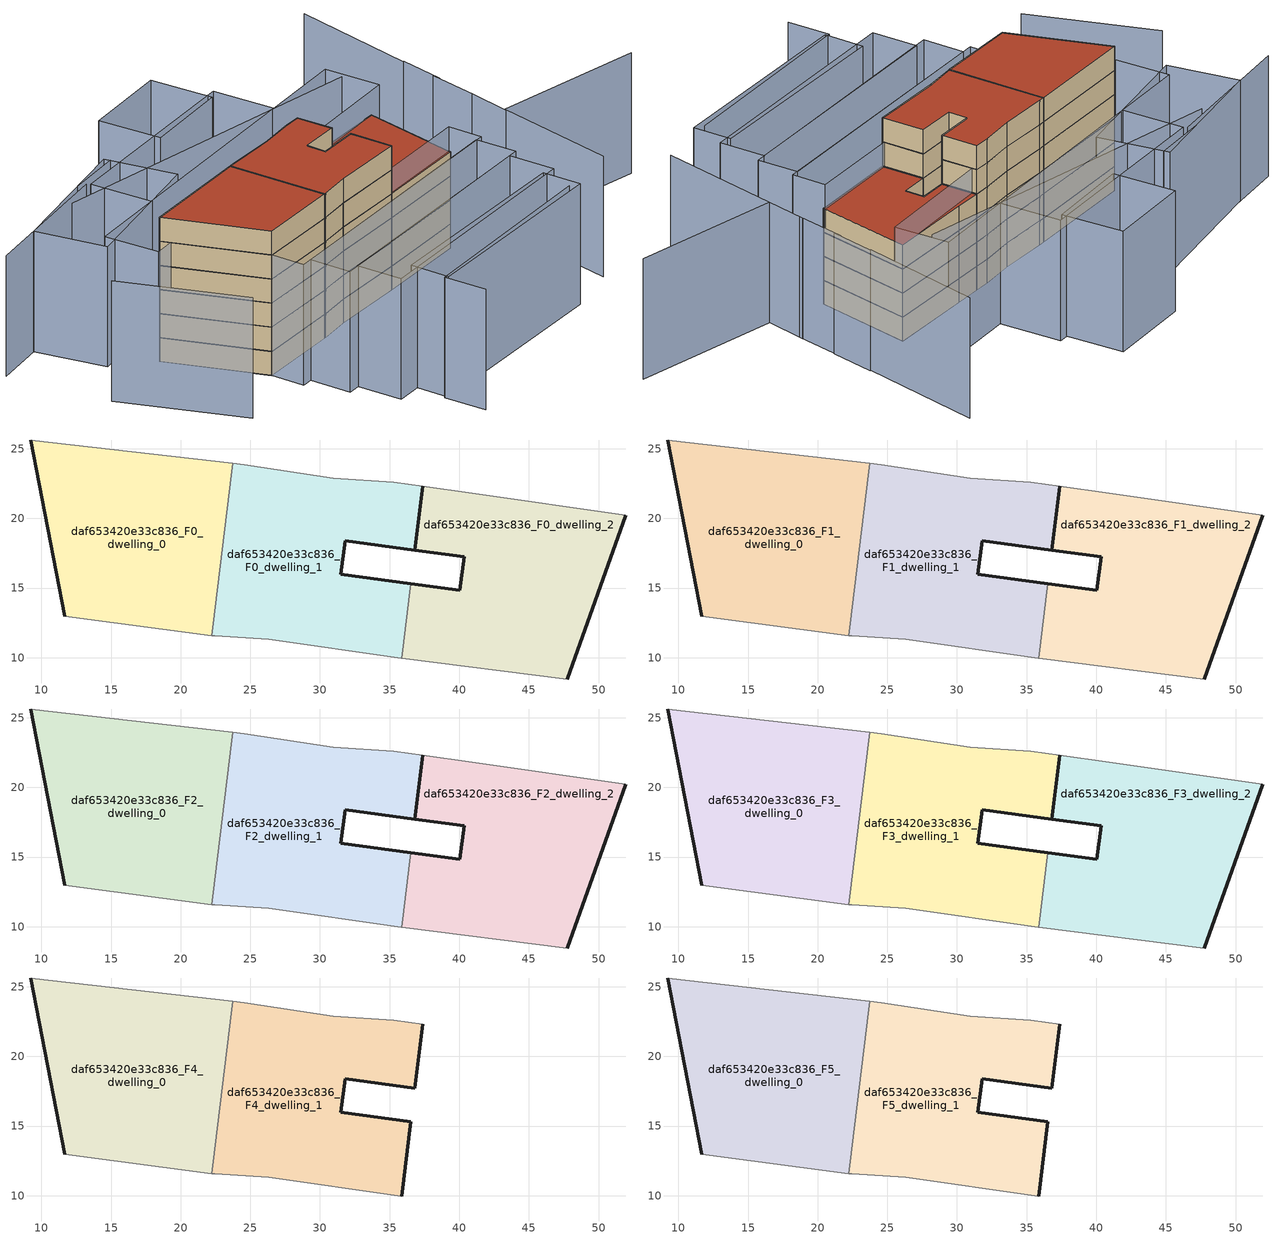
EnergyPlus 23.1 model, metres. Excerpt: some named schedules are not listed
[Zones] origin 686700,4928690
daf653420e33c836_F0_dwelling_0
 floor ground (EU_floor_Construction): 22.24,11.59 23.75,23.95 9.23,25.63 11.68,12.98 z0
 wall outside (EU_wall_Construction): 11.68,12.98 9.23,25.63 z0:3
 wall adiabatic (EU_wall_Construction): 9.23,25.63 23.75,23.95 / 22.24,11.59 11.68,12.98 z0:3
 wall to daf653420e33c836_F0_dwelling_1 (EU_wall_Construction): 23.75,23.95 22.24,11.59 z0:3
daf653420e33c836_F0_dwelling_1
 floor ground (EU_floor_Construction): 35.86,9.96 36.51,15.33 31.49,16 31.83,18.4 36.81,17.73 37.36,22.3 35.29,22.59 30.96,22.9 24.56,23.85 23.75,23.95 22.24,11.59 22.46,11.56 26.34,11.34 35.85,9.96 z0
 wall outside (EU_wall_Construction): 37.36,22.3 36.81,17.73 31.83,18.4 31.49,16 36.51,15.33 z0:3
 wall adiabatic (EU_wall_Construction): 35.86,9.96 35.85,9.96 26.34,11.34 22.46,11.56 22.24,11.59 / 23.75,23.95 24.56,23.85 30.96,22.9 35.29,22.59 37.36,22.3 z0:3
 wall to daf653420e33c836_F0_dwelling_2 (EU_wall_Construction): 36.51,15.33 35.86,9.96 z0:3
daf653420e33c836_F0_dwelling_2
 floor ground (EU_floor_Construction): 47.76,8.47 51.96,20.23 40.92,21.79 37.36,22.3 36.81,17.73 40.36,17.25 40.04,14.85 36.51,15.33 35.86,9.96 z0
 wall outside (EU_wall_Construction): 36.51,15.33 40.04,14.85 40.36,17.25 36.81,17.73 37.36,22.3 / 51.96,20.23 47.76,8.47 z0:3
 wall adiabatic (EU_wall_Construction): 47.76,8.47 35.86,9.96 / 37.36,22.3 40.92,21.79 51.96,20.23 z0:3
daf653420e33c836_F1_dwelling_0
 floor to daf653420e33c836_F0_dwelling_0 (EU_floor_Construction): 22.24,11.59 23.75,23.95 9.23,25.63 11.68,12.98 z3
 wall outside (EU_wall_Construction): 11.68,12.98 9.23,25.63 z3:6
 wall adiabatic (EU_wall_Construction): 9.23,25.63 23.75,23.95 / 22.24,11.59 11.68,12.98 z3:6
 wall to daf653420e33c836_F1_dwelling_1 (EU_wall_Construction): 23.75,23.95 22.24,11.59 z3:6
daf653420e33c836_F1_dwelling_1
 floor to daf653420e33c836_F0_dwelling_1 (EU_floor_Construction): 35.86,9.96 36.51,15.33 31.49,16 31.83,18.4 36.81,17.73 37.36,22.3 35.29,22.59 30.96,22.9 24.56,23.85 23.75,23.95 22.24,11.59 22.46,11.56 26.34,11.34 35.85,9.96 z3
 wall outside (EU_wall_Construction): 37.36,22.3 36.81,17.73 31.83,18.4 31.49,16 36.51,15.33 z3:6
 wall adiabatic (EU_wall_Construction): 35.86,9.96 35.85,9.96 26.34,11.34 22.46,11.56 22.24,11.59 / 23.75,23.95 24.56,23.85 30.96,22.9 35.29,22.59 37.36,22.3 z3:6
 wall to daf653420e33c836_F1_dwelling_2 (EU_wall_Construction): 36.51,15.33 35.86,9.96 z3:6
daf653420e33c836_F1_dwelling_2
 floor to daf653420e33c836_F0_dwelling_2 (EU_floor_Construction): 47.76,8.47 51.96,20.23 40.92,21.79 37.36,22.3 36.81,17.73 40.36,17.25 40.04,14.85 36.51,15.33 35.86,9.96 z3
 wall outside (EU_wall_Construction): 36.51,15.33 40.04,14.85 40.36,17.25 36.81,17.73 37.36,22.3 / 51.96,20.23 47.76,8.47 z3:6
 wall adiabatic (EU_wall_Construction): 47.76,8.47 35.86,9.96 / 37.36,22.3 40.92,21.79 51.96,20.23 z3:6
daf653420e33c836_F2_dwelling_0
 floor to daf653420e33c836_F1_dwelling_0 (EU_floor_Construction): 22.24,11.59 23.75,23.95 9.23,25.63 11.68,12.98 z6
 wall outside (EU_wall_Construction): 11.68,12.98 9.23,25.63 z6:9
 wall adiabatic (EU_wall_Construction): 9.23,25.63 23.75,23.95 / 22.24,11.59 11.68,12.98 z6:9
 wall to daf653420e33c836_F2_dwelling_1 (EU_wall_Construction): 23.75,23.95 22.24,11.59 z6:9
daf653420e33c836_F2_dwelling_1
 floor to daf653420e33c836_F1_dwelling_1 (EU_floor_Construction): 35.86,9.96 36.51,15.33 31.49,16 31.83,18.4 36.81,17.73 37.36,22.3 35.29,22.59 30.96,22.9 24.56,23.85 23.75,23.95 22.24,11.59 22.46,11.56 26.34,11.34 35.85,9.96 z6
 wall outside (EU_wall_Construction): 37.36,22.3 36.81,17.73 31.83,18.4 31.49,16 36.51,15.33 z6:9
 wall adiabatic (EU_wall_Construction): 35.86,9.96 35.85,9.96 26.34,11.34 22.46,11.56 22.24,11.59 / 23.75,23.95 24.56,23.85 30.96,22.9 35.29,22.59 37.36,22.3 z6:9
 wall to daf653420e33c836_F2_dwelling_2 (EU_wall_Construction): 36.51,15.33 35.86,9.96 z6:9
daf653420e33c836_F2_dwelling_2
 floor to daf653420e33c836_F1_dwelling_2 (EU_floor_Construction): 47.76,8.47 51.96,20.23 40.92,21.79 37.36,22.3 36.81,17.73 40.36,17.25 40.04,14.85 36.51,15.33 35.86,9.96 z6
 wall outside (EU_wall_Construction): 36.51,15.33 40.04,14.85 40.36,17.25 36.81,17.73 37.36,22.3 / 51.96,20.23 47.76,8.47 z6:9
 wall adiabatic (EU_wall_Construction): 47.76,8.47 35.86,9.96 / 37.36,22.3 40.92,21.79 51.96,20.23 z6:9
daf653420e33c836_F3_dwelling_0
 floor to daf653420e33c836_F2_dwelling_0 (EU_floor_Construction): 22.24,11.59 23.75,23.95 9.23,25.63 11.68,12.98 z9
 wall outside (EU_wall_Construction): 11.68,12.98 9.23,25.63 z9:12
 wall adiabatic (EU_wall_Construction): 9.23,25.63 23.75,23.95 / 22.24,11.59 11.68,12.98 z9:12
 wall to daf653420e33c836_F3_dwelling_1 (EU_wall_Construction): 23.75,23.95 22.24,11.59 z9:12
daf653420e33c836_F3_dwelling_1
 floor to daf653420e33c836_F2_dwelling_1 (EU_floor_Construction): 35.86,9.96 36.51,15.33 31.49,16 31.83,18.4 36.81,17.73 37.36,22.3 35.29,22.59 30.96,22.9 24.56,23.85 23.75,23.95 22.24,11.59 22.46,11.56 26.34,11.34 35.85,9.96 z9
 wall outside (EU_wall_Construction): 37.36,22.3 36.81,17.73 31.83,18.4 31.49,16 36.51,15.33 z9:12
 wall adiabatic (EU_wall_Construction): 35.86,9.96 35.85,9.96 26.34,11.34 22.46,11.56 22.24,11.59 / 23.75,23.95 24.56,23.85 30.96,22.9 35.29,22.59 37.36,22.3 z9:12
 wall to daf653420e33c836_F3_dwelling_2 (EU_wall_Construction): 36.51,15.33 35.86,9.96 z9:12
daf653420e33c836_F3_dwelling_2
 floor to daf653420e33c836_F2_dwelling_2 (EU_floor_Construction): 47.76,8.47 51.96,20.23 40.92,21.79 37.36,22.3 36.81,17.73 40.36,17.25 40.04,14.85 36.51,15.33 35.86,9.96 z9
 wall outside (EU_wall_Construction): 36.51,15.33 40.04,14.85 40.36,17.25 36.81,17.73 37.36,22.3 / 51.96,20.23 47.76,8.47 z9:12
 wall adiabatic (EU_wall_Construction): 47.76,8.47 35.86,9.96 / 37.36,22.3 40.92,21.79 51.96,20.23 z9:12
 roof outside (EU_roof_Construction): 51.96,20.23 47.76,8.47 35.86,9.96 36.51,15.33 40.04,14.85 40.36,17.25 36.81,17.73 37.36,22.3 40.92,21.79 z12
daf653420e33c836_F4_dwelling_0
 floor to daf653420e33c836_F3_dwelling_0 (EU_floor_Construction): 22.24,11.59 23.75,23.95 9.23,25.63 11.68,12.98 z12
 wall outside (EU_wall_Construction): 11.68,12.98 9.23,25.63 z12:15
 wall adiabatic (EU_wall_Construction): 9.23,25.63 23.75,23.95 / 22.24,11.59 11.68,12.98 z12:15
 wall to daf653420e33c836_F4_dwelling_1 (EU_wall_Construction): 23.75,23.95 22.24,11.59 z12:15
daf653420e33c836_F4_dwelling_1
 floor to daf653420e33c836_F3_dwelling_1 (EU_floor_Construction): 35.86,9.96 36.51,15.33 31.49,16 31.83,18.4 36.81,17.73 37.36,22.3 35.29,22.59 30.96,22.9 24.56,23.85 23.75,23.95 22.24,11.59 22.46,11.56 26.34,11.34 35.85,9.96 z12
 wall outside (EU_wall_Construction): 37.36,22.3 36.81,17.73 31.83,18.4 31.49,16 36.51,15.33 35.86,9.96 z12:15
 wall adiabatic (EU_wall_Construction): 35.86,9.96 35.85,9.96 26.34,11.34 22.46,11.56 22.24,11.59 / 23.75,23.95 24.56,23.85 30.96,22.9 35.29,22.59 37.36,22.3 z12:15
daf653420e33c836_F5_dwelling_0
 floor to daf653420e33c836_F4_dwelling_0 (EU_floor_Construction): 22.24,11.59 23.75,23.95 9.23,25.63 11.68,12.98 z15
 wall outside (EU_wall_Construction): 11.68,12.98 9.23,25.63 z15:18
 wall adiabatic (EU_wall_Construction): 9.23,25.63 23.75,23.95 / 22.24,11.59 11.68,12.98 z15:18
 wall to daf653420e33c836_F5_dwelling_1 (EU_wall_Construction): 23.75,23.95 22.24,11.59 z15:18
 roof outside (EU_roof_Construction): 23.75,23.95 22.24,11.59 11.68,12.98 9.23,25.63 z18
daf653420e33c836_F5_dwelling_1
 floor to daf653420e33c836_F4_dwelling_1 (EU_floor_Construction): 35.86,9.96 36.51,15.33 31.49,16 31.83,18.4 36.81,17.73 37.36,22.3 35.29,22.59 30.96,22.9 24.56,23.85 23.75,23.95 22.24,11.59 22.46,11.56 26.34,11.34 35.85,9.96 z15
 wall outside (EU_wall_Construction): 37.36,22.3 36.81,17.73 31.83,18.4 31.49,16 36.51,15.33 35.86,9.96 z15:18
 wall adiabatic (EU_wall_Construction): 35.86,9.96 35.85,9.96 26.34,11.34 22.46,11.56 22.24,11.59 / 23.75,23.95 24.56,23.85 30.96,22.9 35.29,22.59 37.36,22.3 z15:18
 roof outside (EU_roof_Construction): 37.36,22.3 36.81,17.73 31.83,18.4 31.49,16 36.51,15.33 35.86,9.96 35.85,9.96 26.34,11.34 22.46,11.56 22.24,11.59 23.75,23.95 24.56,23.85 30.96,22.9 35.29,22.59 z18
shading: 14.65,-11.82 15.24,-6.51 / 15.24,-6.51 40.9,-9.39 / 48.88,-9.72 54.3,5.01 / 54.3,5.01 72.51,-1.69 / 54.19,4.85 56.12,9.98 / 55.98,9.58 58.13,15.6 / 57.86,14.71 59.77,20.01 / -1.52,26.26 1.58,10.46 / 59.7,20.04 65.27,34.87 / 24.34,38.93 17.18,39.49 / 18,38.85 -1.25,39.37 / 53.44,24.56 13.32,38.3 / 41.85,-10.29 15.52,-6.83 / 15.52,-6.83 16.16,-1.95 / 16.16,-1.95 42.49,-5.41 / 42.49,-5.41 41.85,-10.29 / 13.54,3.41 44.54,-0.32 / 44.54,-0.32 43.85,-6.05 / 43.85,-6.05 12.85,-2.32 / 12.85,-2.32 13.54,3.41 / 12.52,8.66 46.4,4.68 / 46.4,4.68 45.79,-0.48 / 45.79,-0.48 11.91,3.5 / 11.91,3.5 12.52,8.66 / 47.28,4.49 11.18,8.82 / 11.18,8.82 11.69,13.1 / 11.69,13.1 47.8,8.77 / 47.8,8.77 47.28,4.49 / 7.64,31.55 54.29,27.03 / 54.29,27.03 53.62,20.07 / 53.62,20.07 6.97,24.59 / 6.97,24.59 7.64,31.55 / 43.41,28.09 17.51,30.59 / 17.51,30.59 18.26,38.38 / 18.26,38.38 44.17,35.87 / 44.17,35.87 43.41,28.09 / 5.4,39.19 24.31,39.73 / 24.31,39.73 24.57,30.77 / 24.57,30.77 5.66,30.23 / 5.66,30.23 5.4,39.19 / 32.29,44.16 43.54,43.25 / 43.54,43.25 42.9,35.37 / 42.9,35.37 31.65,36.28 / 31.65,36.28 32.29,44.16 z0:15
[Building]
EU S2 Campaign: North Axis=0; Terrain=City; Solar Distribution=FullExterior
[Site:Location]
Bologna: Latitude=44.5; Longitude=11.25; Time Zone=1; Elevation=37
[SizingPeriod:WeatherFileDays]
AnnualSizingPeriod: Begin Month=1; Begin Day of Month=1; End Month=12; End Day of Month=31; Day of Week for Start Day=Monday; Use Weather File Daylight Saving Period=No; Use Weather File Rain and Snow Indicators=No
[MATERIAL]
EU_InternalMass_Material: Roughness=MediumRough; Thickness=0.1; Conductivity=1; Density=1800; Specific Heat=900; Thermal Absorptance=0.9; Solar Absorptance=0.7; Visible Absorptance=0.7
[MATERIAL:NOMASS] Roughness=MediumRough; Thermal Absorptance=0.9; Solar Absorptance=0.7; Visible Absorptance=0.7
Name | Thermal Resistance
EU_wall_NoMass | 0.905828
EU_roof_NoMass | 0.37593
EU_floor_NoMass | 0.67114
[CONSTRUCTION]
EU_wall_Construction: EU_wall_NoMass
EU_roof_Construction: EU_roof_NoMass
EU_floor_Construction: EU_floor_NoMass
EU_InternalMass_Construction: EU_InternalMass_Material
[ZONE] Type=1; Multiplier=1; Ceiling Height=autocalculate; Floor Area=autocalculate; Part of Total Floor Area=Yes
Name | Volume
daf653420e33c836_F0_dwelling_0; daf653420e33c836_F1_dwelling_0; daf653420e33c836_F2_dwelling_0; daf653420e33c836_F3_dwelling_0; daf653420e33c836_F4_dwelling_0; daf653420e33c836_F5_dwelling_0 | 468.041
daf653420e33c836_F0_dwelling_1; daf653420e33c836_F1_dwelling_1; daf653420e33c836_F2_dwelling_1; daf653420e33c836_F3_dwelling_1; daf653420e33c836_F4_dwelling_1; daf653420e33c836_F5_dwelling_1 | 468.053
daf653420e33c836_F0_dwelling_2 | 468.038
daf653420e33c836_F1_dwelling_2; daf653420e33c836_F2_dwelling_2; daf653420e33c836_F3_dwelling_2 | 468.039
[INTERNALMASS] Construction=EU_InternalMass_Construction
Name | Zone or ZoneList | Surface Area
daf653420e33c836_F0_dwelling_0_EU_InternalMass | daf653420e33c836_F0_dwelling_0 | 156.014
daf653420e33c836_F0_dwelling_1_EU_InternalMass | daf653420e33c836_F0_dwelling_1 | 156.018
daf653420e33c836_F0_dwelling_2_EU_InternalMass | daf653420e33c836_F0_dwelling_2 | 156.013
daf653420e33c836_F1_dwelling_0_EU_InternalMass | daf653420e33c836_F1_dwelling_0 | 156.014
daf653420e33c836_F1_dwelling_1_EU_InternalMass | daf653420e33c836_F1_dwelling_1 | 156.018
daf653420e33c836_F1_dwelling_2_EU_InternalMass | daf653420e33c836_F1_dwelling_2 | 156.013
daf653420e33c836_F2_dwelling_0_EU_InternalMass | daf653420e33c836_F2_dwelling_0 | 156.014
daf653420e33c836_F2_dwelling_1_EU_InternalMass | daf653420e33c836_F2_dwelling_1 | 156.018
daf653420e33c836_F2_dwelling_2_EU_InternalMass | daf653420e33c836_F2_dwelling_2 | 156.013
daf653420e33c836_F3_dwelling_0_EU_InternalMass | daf653420e33c836_F3_dwelling_0 | 156.014
daf653420e33c836_F3_dwelling_1_EU_InternalMass | daf653420e33c836_F3_dwelling_1 | 156.018
daf653420e33c836_F3_dwelling_2_EU_InternalMass | daf653420e33c836_F3_dwelling_2 | 156.013
daf653420e33c836_F4_dwelling_0_EU_InternalMass | daf653420e33c836_F4_dwelling_0 | 304.611
daf653420e33c836_F4_dwelling_1_EU_InternalMass | daf653420e33c836_F4_dwelling_1 | 163.435
daf653420e33c836_F5_dwelling_0_EU_InternalMass | daf653420e33c836_F5_dwelling_0 | 304.611
daf653420e33c836_F5_dwelling_1_EU_InternalMass | daf653420e33c836_F5_dwelling_1 | 163.435
[OTHEREQUIPMENT] Fuel Type=Electricity; Design Level Calculation Method=Watts/Area; Power per Zone Floor Area=1; Fraction Latent=0; Fraction Radiant=0; Fraction Lost=0; Carbon Dioxide Generation Rate=0; EndUse Subcategory=EU_Step8_InternalGains
Name | Zone or ZoneList or Space or SpaceList | Schedule
EU_Step8_InternalGain_daf653420e33c836_F0_dwelling_0_f000 | daf653420e33c836_F0_dwelling_0 | EU_Step8_GainSchedule_daf653420e33c836_F0_dwelling_0_f000
EU_Step8_InternalGain_daf653420e33c836_F0_dwelling_1_f000 | daf653420e33c836_F0_dwelling_1 | EU_Step8_GainSchedule_daf653420e33c836_F0_dwelling_1_f000
EU_Step8_InternalGain_daf653420e33c836_F0_dwelling_2_f000 | daf653420e33c836_F0_dwelling_2 | EU_Step8_GainSchedule_daf653420e33c836_F0_dwelling_2_f000
EU_Step8_InternalGain_daf653420e33c836_F1_dwelling_0_f000 | daf653420e33c836_F1_dwelling_0 | EU_Step8_GainSchedule_daf653420e33c836_F1_dwelling_0_f000
EU_Step8_InternalGain_daf653420e33c836_F1_dwelling_1_f000 | daf653420e33c836_F1_dwelling_1 | EU_Step8_GainSchedule_daf653420e33c836_F1_dwelling_1_f000
EU_Step8_InternalGain_daf653420e33c836_F1_dwelling_2_f000 | daf653420e33c836_F1_dwelling_2 | EU_Step8_GainSchedule_daf653420e33c836_F1_dwelling_2_f000
EU_Step8_InternalGain_daf653420e33c836_F2_dwelling_0_f000 | daf653420e33c836_F2_dwelling_0 | EU_Step8_GainSchedule_daf653420e33c836_F2_dwelling_0_f000
EU_Step8_InternalGain_daf653420e33c836_F2_dwelling_1_f000 | daf653420e33c836_F2_dwelling_1 | EU_Step8_GainSchedule_daf653420e33c836_F2_dwelling_1_f000
EU_Step8_InternalGain_daf653420e33c836_F2_dwelling_2_f000 | daf653420e33c836_F2_dwelling_2 | EU_Step8_GainSchedule_daf653420e33c836_F2_dwelling_2_f000
EU_Step8_InternalGain_daf653420e33c836_F3_dwelling_0_f000 | daf653420e33c836_F3_dwelling_0 | EU_Step8_GainSchedule_daf653420e33c836_F3_dwelling_0_f000
EU_Step8_InternalGain_daf653420e33c836_F3_dwelling_1_f000 | daf653420e33c836_F3_dwelling_1 | EU_Step8_GainSchedule_daf653420e33c836_F3_dwelling_1_f000
EU_Step8_InternalGain_daf653420e33c836_F3_dwelling_2_f000 | daf653420e33c836_F3_dwelling_2 | EU_Step8_GainSchedule_daf653420e33c836_F3_dwelling_2_f000
EU_Step8_InternalGain_daf653420e33c836_F4_dwelling_0_f000 | daf653420e33c836_F4_dwelling_0 | EU_Step8_GainSchedule_daf653420e33c836_F4_dwelling_0_f000
EU_Step8_InternalGain_daf653420e33c836_F4_dwelling_1_f000 | daf653420e33c836_F4_dwelling_1 | EU_Step8_GainSchedule_daf653420e33c836_F4_dwelling_1_f000
EU_Step8_InternalGain_daf653420e33c836_F5_dwelling_0_f000 | daf653420e33c836_F5_dwelling_0 | EU_Step8_GainSchedule_daf653420e33c836_F5_dwelling_0_f000
EU_Step8_InternalGain_daf653420e33c836_F5_dwelling_1_f000 | daf653420e33c836_F5_dwelling_1 | EU_Step8_GainSchedule_daf653420e33c836_F5_dwelling_1_f000
[ZONEVENTILATION:DESIGNFLOWRATE] Schedule=EU_AlwaysOn; Design Flow Rate Calculation Method=AirChanges/Hour; Air Changes per Hour=0.73129; Ventilation Type=Natural; Fan Pressure Rise=0; Fan Total Efficiency=1; Constant Term Coefficient=1; Temperature Term Coefficient=0; Velocity Term Coefficient=0; Velocity Squared Term Coefficient=0; Minimum Indoor Temperature=-100; Maximum Indoor Temperature=100; Delta Temperature=-100; Minimum Outdoor Temperature=-100; Maximum Outdoor Temperature=100; Maximum Wind Speed=40
Name | Zone or ZoneList or Space or SpaceList
EU_ConstantAir_daf653420e33c836_F0_dwelling_0 | daf653420e33c836_F0_dwelling_0
EU_ConstantAir_daf653420e33c836_F0_dwelling_1 | daf653420e33c836_F0_dwelling_1
EU_ConstantAir_daf653420e33c836_F0_dwelling_2 | daf653420e33c836_F0_dwelling_2
EU_ConstantAir_daf653420e33c836_F1_dwelling_0 | daf653420e33c836_F1_dwelling_0
EU_ConstantAir_daf653420e33c836_F1_dwelling_1 | daf653420e33c836_F1_dwelling_1
EU_ConstantAir_daf653420e33c836_F1_dwelling_2 | daf653420e33c836_F1_dwelling_2
EU_ConstantAir_daf653420e33c836_F2_dwelling_0 | daf653420e33c836_F2_dwelling_0
EU_ConstantAir_daf653420e33c836_F2_dwelling_1 | daf653420e33c836_F2_dwelling_1
EU_ConstantAir_daf653420e33c836_F2_dwelling_2 | daf653420e33c836_F2_dwelling_2
EU_ConstantAir_daf653420e33c836_F3_dwelling_0 | daf653420e33c836_F3_dwelling_0
EU_ConstantAir_daf653420e33c836_F3_dwelling_1 | daf653420e33c836_F3_dwelling_1
EU_ConstantAir_daf653420e33c836_F3_dwelling_2 | daf653420e33c836_F3_dwelling_2
EU_ConstantAir_daf653420e33c836_F4_dwelling_0 | daf653420e33c836_F4_dwelling_0
EU_ConstantAir_daf653420e33c836_F4_dwelling_1 | daf653420e33c836_F4_dwelling_1
EU_ConstantAir_daf653420e33c836_F5_dwelling_0 | daf653420e33c836_F5_dwelling_0
EU_ConstantAir_daf653420e33c836_F5_dwelling_1 | daf653420e33c836_F5_dwelling_1
[HVACTEMPLATE:THERMOSTAT] Constant Heating Setpoint=20; Constant Cooling Setpoint=50
EU_HeatOnly_daf653420e33c836_F0_dwelling_0; EU_HeatOnly_daf653420e33c836_F0_dwelling_1; EU_HeatOnly_daf653420e33c836_F0_dwelling_2; EU_HeatOnly_daf653420e33c836_F1_dwelling_0; EU_HeatOnly_daf653420e33c836_F1_dwelling_1; EU_HeatOnly_daf653420e33c836_F1_dwelling_2; EU_HeatOnly_daf653420e33c836_F2_dwelling_0; EU_HeatOnly_daf653420e33c836_F2_dwelling_1; EU_HeatOnly_daf653420e33c836_F2_dwelling_2; EU_HeatOnly_daf653420e33c836_F3_dwelling_0; EU_HeatOnly_daf653420e33c836_F3_dwelling_1; EU_HeatOnly_daf653420e33c836_F3_dwelling_2; EU_HeatOnly_daf653420e33c836_F4_dwelling_0
